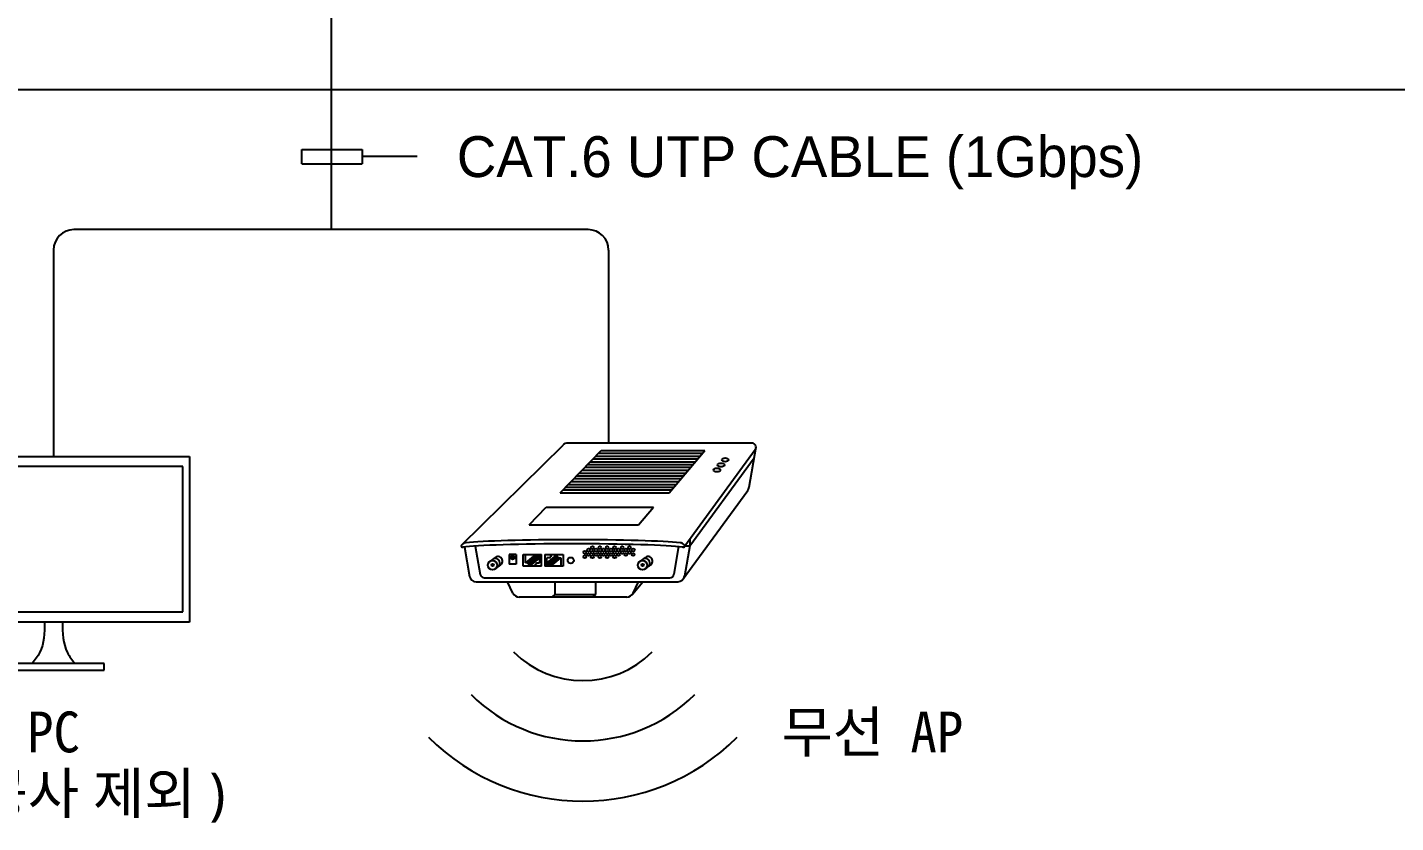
# Model space of a CAD drawing. Header units: millimetres. Extents: x 0 to 84100, y 0 to 29700.
# Drawn here: x 13001 to 17018, y 7396 to 9732 of the extents above; entities that cross this region are included whole.
import ezdxf
from ezdxf.enums import TextEntityAlignment as Align

# ---------------------------------------------------------------- set-up
doc = ezdxf.new("R2010")
doc.units = ezdxf.units.MM
doc.header["$LTSCALE"] = 1000
doc.layers.add('B-system', color=7, linetype='Continuous')
doc.layers.add('KEC-TEXT', color=6, linetype='Continuous')
doc.styles.add('GHS', font='malgun.ttf')
doc.styles.add('굴림체', font='')
doc.styles.add('나눔고딕', font='')
doc.styles.get('굴림체').set_extended_font_data('GulimChe')
doc.styles.get('나눔고딕').set_extended_font_data('나눔고딕')

# ---------------------------------------------------------------- blocks, each defined once
blk = doc.blocks.new('A$C346D2A37')
at = {"color": 0}
for p, q in [((0, 725.9), (90.5, 725.9)), ((0, 725.9), (0, 347.1)), ((90.5, 725.9), (90.5, 347.1)), ((90.5, 347.1), (0, 347.1)), ((45.3, 0), (45.3, 347.1))]:
    blk.add_line(p, q, dxfattribs=at)
blk = doc.blocks.new('PC_SYMBOL')
at = {"color": 0}
for p, q in [((-133, -162.3), (-133, 0)), ((-133, 0), (133, 0)), ((133, 0), (133, -162.3)), ((126.5, -10), (-126.5, -10)), ((-126.5, -10), (-126.5, -152.3)), ((126.5, -152.3), (126.5, -10)), ((-126.5, -152.3), (126.5, -152.3)), ((133, -162.3), (-133, -162.3)), ((49.5, -202.7), (-49.5, -202.7)), ((-49.5, -202.7), (-49.5, -209.3)), ((-49.5, -209.3), (49.5, -209.3)), ((49.5, -209.3), (49.5, -202.7))]:
    blk.add_line(p, q, dxfattribs=at)
for points in [[(-8.7, -162.3), (-13.6, -192.2), (-20.9, -202.7)], [(8.7, -162.3), (13.6, -192.2), (20.9, -202.7)]]:
    blk.add_spline(points, degree=3, dxfattribs=at)
at = {"color": 0, "style": '굴림체'}
blk.add_attdef('NAME_LABEL', text='', height=40, dxfattribs=at).set_placement((0, -269.8), align=Align.MIDDLE_CENTER)
blk = doc.blocks.new('AP_SYMBOL')
at = {"color": 0}
for p, q in [((140.3, 0), (-40, 0)), ((-143.9, -99.9), (-44.6, -1.9)), ((-47.4, -48.7), (-7.4, -7.4)), ((-12.5, -12.7), (89.8, -12.7)), ((-9.8, -9.9), (92.1, -9.9)), ((-7.4, -7.4), (94.2, -7.4)), ((59.3, -48.7), (94.2, -7.4)), ((74.6, -100.7), (143.5, -6.3)), ((144.2, -4), (137.4, -43.6)), ((-25.9, -26.5), (78.1, -26.5)), ((-23.2, -23.7), (80.4, -23.7)), ((-20.5, -21), (82.7, -21)), ((-17.9, -18.2), (85.1, -18.2)), ((-15.2, -15.4), (87.4, -15.4)), ((79.5, -100.7), (142.4, -14.5)), ((-36.6, -37.6), (68.7, -37.6)), ((-33.9, -34.8), (71, -34.8)), ((-31.3, -32.1), (73.4, -32.1)), ((-28.6, -29.3), (75.7, -29.3)), ((-47.4, -48.7), (59.3, -48.7)), ((-44.7, -45.9), (61.7, -45.9)), ((-42, -43.1), (64, -43.1)), ((-39.3, -40.4), (66.4, -40.4)), ((72.1, -134.2), (136.2, -46.3)), ((-77.7, -80), (-61.1, -62.8)), ((-61.1, -62.8), (43.8, -62.8)), ((29.3, -80), (43.8, -62.8)), ((-77.7, -80), (29.3, -80)), ((-141.1, -101.8), (-136.1, -130.6)), ((-130.5, -100.8), (-125.6, -128.7)), ((68.5, -101.4), (63.9, -128.5)), ((79.5, -100.7), (74.3, -130.2)), ((74.6, -100.7), (79.5, -100.7)), ((79.5, -94), (79.5, -100.7)), ((-110.9, -112), (-116.3, -115.9)), ((-111, -123.1), (-105.6, -119.2)), ((-90.6, -109.2), (-97.3, -109.2)), ((-97.3, -109.2), (-97.3, -118.5)), ((-90.6, -118.5), (-97.3, -118.5)), ((-90.6, -109.2), (-90.6, -118.5)), ((-83.5, -120.6), (-83.5, -109.2)), ((-83.5, -109.2), (-65.6, -109.2)), ((-81.4, -116.8), (-81.4, -109.2)), ((-71.7, -109.2), (-81.4, -117.4)), ((-81.4, -117.4), (-81.4, -109.8)), ((-78.6, -117.4), (-81.4, -117.4)), ((-67.7, -109.2), (-78.6, -118.4)), ((-68.9, -109.2), (-78.6, -117.4)), ((-78.6, -118.5), (-78.6, -117.4)), ((-77.4, -118.5), (-78.6, -118.5)), ((-67.7, -110.2), (-77.5, -118.4)), ((-67.7, -112.4), (-77.5, -120.6)), ((-77.4, -120.6), (-77.4, -118.5)), ((-70.5, -117.5), (-71.7, -118.5)), ((-71.7, -120.6), (-71.7, -118.5)), ((-71.7, -118.5), (-70.5, -118.5)), ((-70.5, -117.4), (-67.7, -117.4)), ((-70.5, -118.5), (-70.5, -117.4)), ((-67.7, -109.2), (-67.7, -117.4)), ((-65.6, -120.6), (-65.6, -109.2)), ((-62.5, -109.2), (-62.5, -120.6)), ((-62.5, -109.2), (-44.6, -109.2)), ((-60.4, -117.5), (-50.6, -109.3)), ((-60.4, -119.6), (-50.6, -111.4)), ((-60.4, -120.6), (-49.5, -111.5)), ((-60.4, -120.6), (-60.4, -112.5)), ((-57.6, -112.5), (-60.4, -112.5)), ((-59.2, -120.6), (-49.5, -112.5)), ((-57.6, -111.4), (-57.6, -112.5)), ((-57.6, -112.4), (-56.4, -111.4)), ((-56.5, -111.4), (-57.6, -111.4)), ((-56.5, -109.2), (-56.5, -111.4)), ((-56.4, -120.6), (-46.7, -112.5)), ((-50.7, -109.2), (-50.7, -111.4)), ((-50.7, -111.4), (-49.5, -111.4)), ((-49.5, -111.4), (-49.5, -112.5)), ((-49.5, -112.5), (-46.7, -112.5)), ((-46.7, -112.5), (-46.7, -120.1)), ((-46.7, -113), (-46.7, -120.6)), ((-44.6, -109.2), (-44.6, -120.6)), ((35.9, -112), (30.6, -115.9)), ((35.9, -123.1), (41.2, -119.2)), ((-121.7, -131.8), (59.9, -131.8)), ((-65.6, -120.6), (-83.5, -120.6)), ((-44.6, -120.6), (-62.5, -120.6)), ((-129.6, -135.8), (67.8, -135.8)), ((-93.6, -146.9), (-98.8, -135.8)), ((-52.4, -148.1), (-52.4, -135.8)), ((-12.5, -148.1), (-12.5, -135.8)), ((23.3, -148), (33.4, -135.8)), ((23.9, -146.9), (29.1, -135.8)), ((-87.6, -150.7), (17.9, -150.7)), ((-55, -150.7), (-52.4, -148.1)), ((-52.4, -148.1), (-12.5, -148.1)), ((-15.1, -150.7), (-12.5, -148.1))]:
    blk.add_line(p, q, dxfattribs=at)
for centre, radius in [((-23.2, -106.9), 1.46), ((-19.6, -104.7), 1.46), ((-15.9, -102.5), 1.46), ((-15.9, -106.9), 1.46), ((-12.3, -104.7), 1.46), ((-8.6, -102.5), 1.46), ((-8.6, -106.9), 1.46), ((-5, -104.7), 1.46), ((-1.3, -102.5), 1.46), ((-1.3, -106.9), 1.46), ((2.3, -104.7), 1.46), ((5.9, -102.5), 1.46), ((5.9, -106.9), 1.46), ((9.6, -104.7), 1.46), ((13.2, -102.5), 1.46), ((13.2, -106.9), 1.46), ((16.9, -104.7), 1.46), ((20.5, -102.5), 1.46), ((20.5, -106.9), 1.46), ((24.1, -104.7), 1.46), ((-113.6, -119.5), 4.48), ((-113.6, -119.5), 1.12), ((-93.9, -112.1), 1.86), ((-93.9, -112.1), 0.532), ((-37.1, -114.9), 2.96), ((-23.2, -111.3), 1.46), ((-19.6, -109.1), 1.46), ((-15.9, -111.3), 1.46), ((-12.3, -109.1), 1.46), ((-8.6, -111.3), 1.46), ((-5, -109.1), 1.46), ((-1.3, -111.3), 1.46), ((2.3, -109.1), 1.46), ((5.9, -111.3), 1.46), ((9.6, -109.1), 1.46), ((16.9, -109.1), 1.46), ((24.1, -109.1), 1.46), ((33.2, -119.5), 4.48), ((33.2, -119.5), 1.12)]:
    blk.add_circle(centre, radius, dxfattribs=at)
for centre, radius, start, end in [((-40, -6.6), 6.65, 90, 134.6136), ((140.3, -4), 3.99, 323.8757, 90), ((130.8, -42.4), 6.65, 323.8757, 350.1513), ((-142.9, -100.7), 1.33, 139.4247, 288.5082), ((-138.8, -104.2), 6.69, 96.2598, 139.4247), ((69.2, -104.2), 6.69, 40.5752, 83.7402), ((71.6, -105.8), 3.99, 71.4918, 82.3419), ((73.2, -100.7), 1.33, 251.4918, 40.5752), ((-110.9, -117.6), 4.48, 306.258, 126.258), ((-108.3, -115.6), 4.48, 306.258, 126.258), ((35.9, -117.6), 4.48, 306.258, 126.258), ((38.6, -115.6), 4.48, 306.258, 126.258), ((-129.6, -129.1), 6.65, 193.0932, 270), ((-121.7, -127.8), 3.99, 193.0932, 270), ((59.9, -127.8), 3.99, 270, 350.1513), ((67.8, -129.1), 6.65, 270, 350.1513), ((-87.6, -144.1), 6.65, 205.092, 270), ((17.9, -144.1), 6.65, 270, 334.9448), ((-25.2, -136.8), 95.8, 225.0139, 314.9861), ((-25.2, -136.8), 154.8, 225.0139, 314.9861), ((-25.2, -136.8), 213.8, 225.0139, 314.9861)]:
    blk.add_arc(centre, radius, start, end, dxfattribs=at)
for centre in [(106, -26.4), (110, -21.4), (114.1, -16.4)]:
    blk.add_ellipse(centre, major_axis=(-3.33, 0), ratio=0.571179, dxfattribs=at)
for centre, major_axis, ratio, start_param, end_param in [((-34.8, -103.2), (111.5, 0), 0.040767, 0.286403, 2.879501), ((-34.8, -99.2), (-111.7, 0), 0.040678, 3.496708, 5.92807)]:
    blk.add_ellipse(centre, major_axis=major_axis, ratio=ratio, start_param=start_param, end_param=end_param, dxfattribs=at)
at = {"color": 0, "style": '굴림체'}
blk.add_attdef('NAME_LABEL', text='', height=40, dxfattribs=at).set_placement((-14.2, -302.8), align=Align.CENTER)

msp = doc.modelspace()

# ---------------------------------------------------------------- linework, layer by layer
at = {"layer": 'KEC-TEXT', "color": 6}
for p, q in [((13892.5, 9804), (13892.5, 9137.7)), ((4639.2, 9549.5), (34822.9, 9549.8)), ((14647.4, 9137.7), (13137.6, 9137.7)), ((13077.6, 9077.7), (13077.6, 8471.5)), ((14707.4, 9077.7), (14707.4, 8510.6))]:
    msp.add_line(p, q, dxfattribs=at)
for centre, start, end in [((13137.6, 9077.7), 90, 180), ((14647.4, 9077.7), 0, 90)]:
    msp.add_arc(centre, 60, start, end, dxfattribs=at)

# ---------------------------------------------------------------- block references
at = {"layer": 'KEC-TEXT', "color": 6, "xscale": 0.4664386299814074, "yscale": 0.4664386299814074, "zscale": 0.4664386299814074, "rotation": 90}
msp.add_blockref('A$C346D2A37', (14145.4, 9331), dxfattribs=at)
at = {"layer": 'KEC-TEXT', "color": 6}
ref = msp.add_blockref('AP_SYMBOL', (14707.4, 8510.6), dxfattribs=dict(at, xscale=3, yscale=3, zscale=3))
ref.add_attrib('NAME_LABEL', '무선 AP', dxfattribs={"layer": 'B-system', "color": 0, "height": 120, "style": '굴림체'}).set_placement((15481.8, 7662.1), align=Align.MIDDLE_CENTER)
at = {"layer": 'KEC-TEXT', "color": 6, "xscale": 3, "yscale": 3, "zscale": 3}
msp.add_blockref('PC_SYMBOL', (13077.6, 8471.5), dxfattribs=at).add_auto_attribs({'NAME_LABEL': 'PC'})

# ---------------------------------------------------------------- texts
at = {"layer": 'KEC-TEXT', "color": 6, "style": '나눔고딕'}
msp.add_text('CAT.6 UTP CABLE (1Gbps)', height=120, dxfattribs=at).set_placement((14261.8, 9352.1), align=Align.MIDDLE_LEFT)
at = {"layer": 'KEC-TEXT', "color": 6, "style": 'GHS'}
msp.add_text('( 본 공사 제외 )', height=120, dxfattribs=at).set_placement((13077.6, 7482.1), align=Align.MIDDLE_CENTER)

doc.saveas('drawing.dxf')
